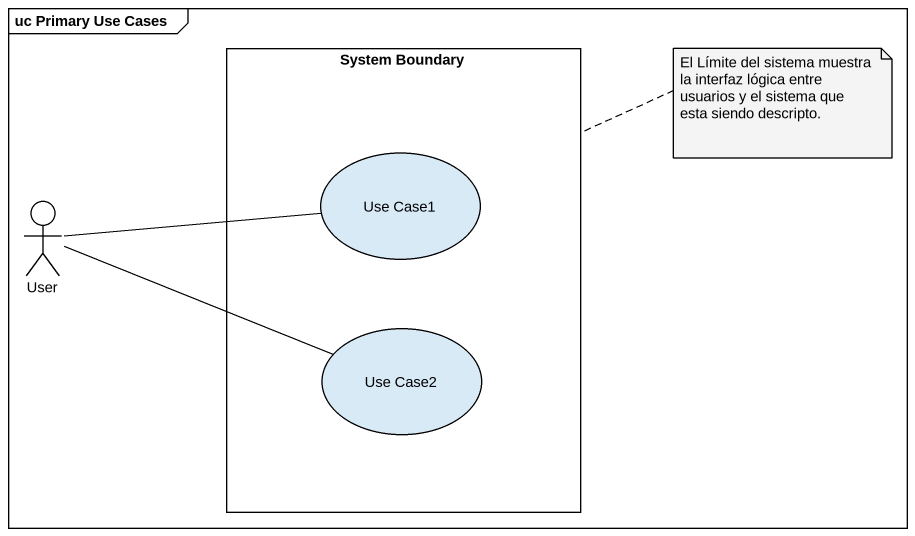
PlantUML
@startuml
mainframe uc Primary Use Cases
rectangle "System Boundary" as System_Boundary {
  usecase "Use Case1" as Use_Case1
  usecase "Use Case2" as Use_Case2
}
actor User
User -right- Use_Case1
User -right- Use_Case2
note right of System_Boundary : El Límite del sistema muestra la interfaz lógica entre usuarios y el sistema que esta siendo descripto.
@enduml
